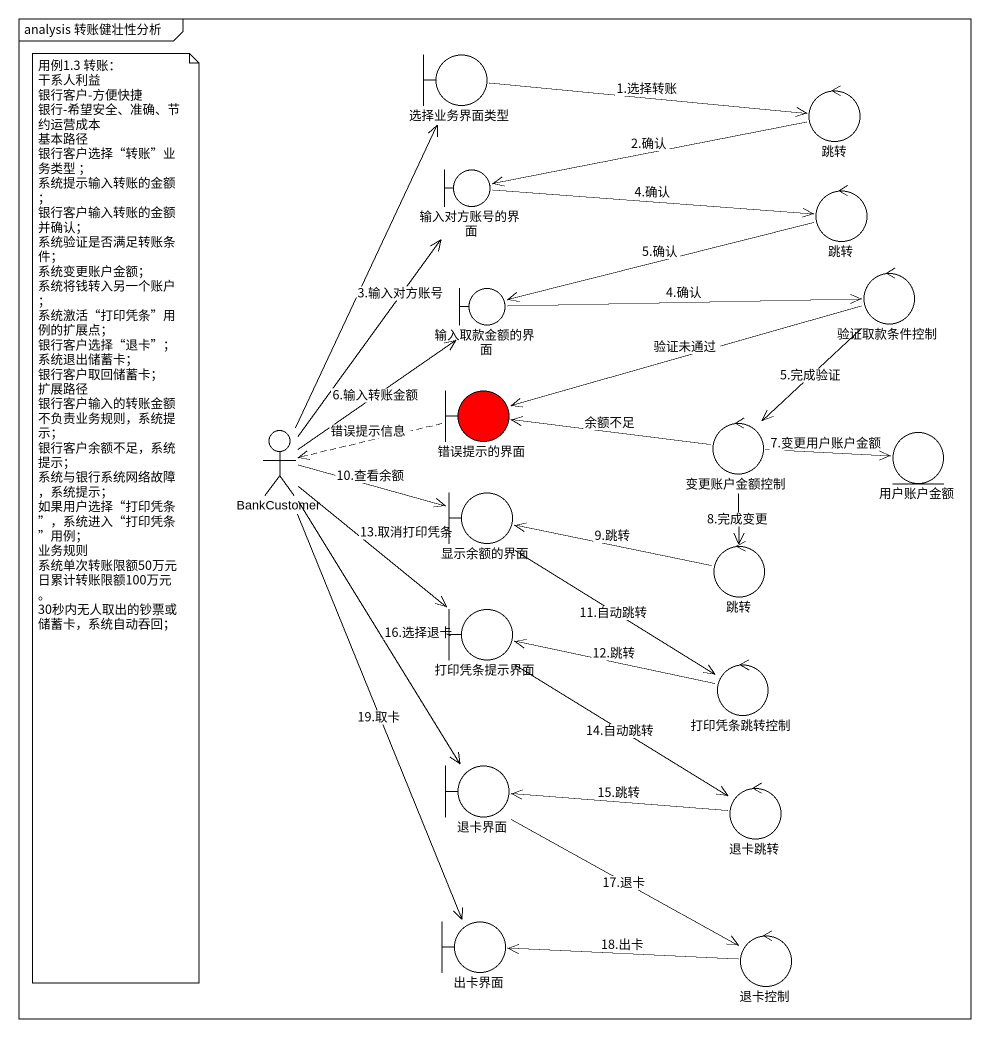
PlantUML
@startuml
mainframe analysis 转账健壮性分析
boundary 选择业务界面类型
control 跳转
boundary 输入对方账号的界面
control "跳转" as 跳转_2
control 验证取款条件控制
boundary 输入取款金额的界面
actor BankCustomer
boundary 错误提示的界面 #FF0000
control 变更账户金额控制
entity 用户账户金额
boundary 显示余额的界面
control "跳转" as 跳转_3
boundary 打印凭条提示界面
control 打印凭条跳转控制
boundary 退卡界面
control 退卡跳转
boundary 出卡界面
control 退卡控制
选择业务界面类型 -right-> 跳转 : 1.选择转账
跳转 -left-> 输入对方账号的界面 : 2.确认
输入对方账号的界面 -right-> 跳转_2 : 4.确认
跳转_2 -left-> 输入取款金额的界面 : 5.确认
验证取款条件控制 -left-> 错误提示的界面 : 验证未通过
验证取款条件控制 --> 变更账户金额控制 : 5.完成验证
输入取款金额的界面 -right-> 验证取款条件控制 : 4.确认
BankCustomer -up-> 选择业务界面类型
BankCustomer -up-> 输入对方账号的界面 : 3.输入对方账号
BankCustomer -up-> 输入取款金额的界面 : 6.输入转账金额
BankCustomer -right-> 显示余额的界面 : 10.查看余额
BankCustomer --> 打印凭条提示界面 : 13.取消打印凭条
BankCustomer --> 退卡界面 : 16.选择退卡
BankCustomer --> 出卡界面 : 19.取卡
错误提示的界面 .left.> BankCustomer : 错误提示信息
变更账户金额控制 -left-> 错误提示的界面 : 余额不足
变更账户金额控制 -right-> 用户账户金额 : 7.变更用户账户金额
变更账户金额控制 --> 跳转_3 : 8.完成变更
显示余额的界面 --> 打印凭条跳转控制 : 11.自动跳转
跳转_3 -left-> 显示余额的界面 : 9.跳转
打印凭条提示界面 --> 退卡跳转 : 14.自动跳转
打印凭条跳转控制 -left-> 打印凭条提示界面 : 12.跳转
退卡界面 --> 退卡控制 : 17.退卡
退卡跳转 -left-> 退卡界面 : 15.跳转
退卡控制 -left-> 出卡界面 : 18.出卡
note as N1
  用例1.3 转账：
  干系人利益
  银行客户-方便快捷
  银行-希望安全、准确、节约运营成本
  基本路径
  银行客户选择“转账”业务类型 ；
  系统提示输入转账的金额 ；
  银行客户输入转账的金额 并确认；
  系统验证是否满足转账条件；
  系统变更账户金额；
  系统将钱转入另一个账户；
  系统激活“打印凭条”用例的扩展点；
  银行客户选择“退卡”；
  系统退出储蓄卡；
  银行客户取回储蓄卡；
  扩展路径
  银行客户输入的转账金额不负责业务规则，系统提示；
  银行客户余额不足，系统提示；
  系统与银行系统网络故障，系统提示；
  如果用户选择“打印凭条”，系统进入“打印凭条”用例；
  业务规则
  系统单次转账限额50万元日累计转账限额100万元。
  30秒内无人取出的钞票或储蓄卡，系统自动吞回；
end note
@enduml
